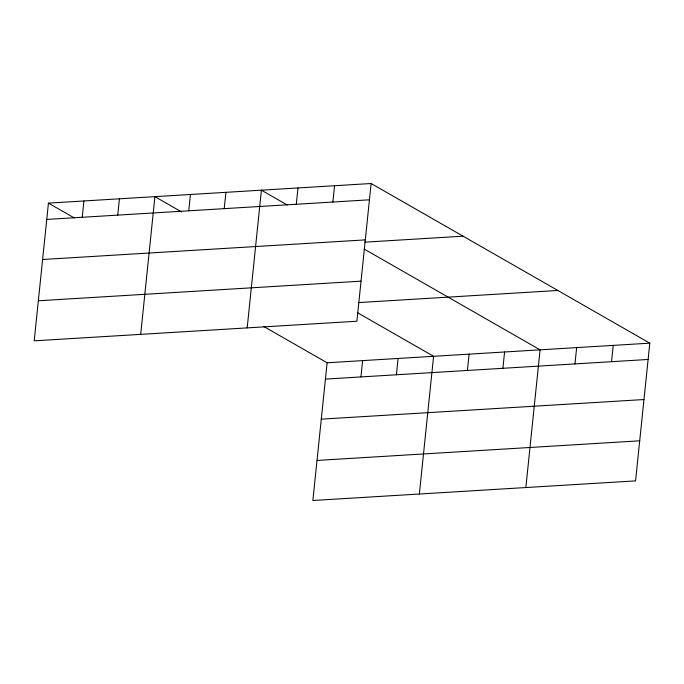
<?xml version="1.0" encoding="UTF-8"?>
<svg xmlns="http://www.w3.org/2000/svg" width="684" height="684" viewBox="0 0 684 684"><rect width="100%" height="100%" fill="white"/><g stroke="black" fill="none" stroke-linecap="round" stroke-linejoin="round"><path stroke-width="1.03" d="M48.436 203.122L34.2 340.837L356.894 321.224L371.121 183.509L48.436 203.122L74.18 217.88M82.242 217.281L83.927 200.968M117.742 215.118L119.426 198.805M140.69 334.365L154.917 196.65L181.593 211.929M188.733 210.8L190.417 194.495M224.224 208.646L225.917 192.332M247.181 327.892L261.408 190.178L287.16 204.926M296.292 204.26L297.985 187.955M332.869 202.037L334.553 185.732M263.656 326.422L327.106 362.776L312.879 500.491L635.564 480.878L649.8 343.163L371.121 183.509M360.921 376.927L362.606 360.622M396.412 374.772L398.097 358.459M419.36 494.019L433.596 356.304L357.27 312.571M467.403 370.454L469.096 354.141M502.902 368.3L504.587 351.986M525.851 487.547L540.086 349.832L364.307 249.121M574.97 363.914L576.655 347.609M611.539 361.691L613.232 345.386M46.743 219.436L369.437 199.813M42.605 259.501L365.299 239.879M364.863 242.162L463.085 236.194M38.338 300.78L361.032 281.158M358.339 302.602L557.836 290.469M327.106 362.776L649.8 343.163M325.422 379.09L648.116 359.468M321.283 419.155L643.977 399.533M317.017 460.435L639.711 440.812"/></g></svg>
